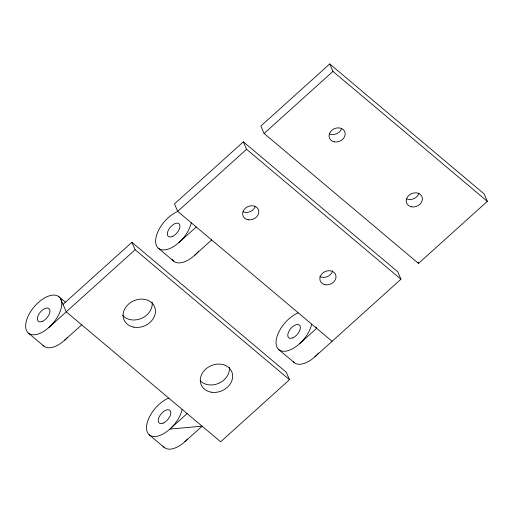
<?xml version="1.0" encoding="UTF-8"?>
<svg xmlns="http://www.w3.org/2000/svg" width="513" height="513" viewBox="0 0 513 513"><rect width="100%" height="100%" fill="white"/><g stroke="black" fill="none" stroke-linecap="round" stroke-linejoin="round"><path stroke-width="0.77" d="M63.035 304.382L131.899 242.303L286.286 372.252L289.505 379.697L220.641 441.776L66.254 311.827L60.887 299.425A23.739 12.504 -49.9 0 0 30.414 311.962A23.739 12.504 -49.9 0 0 39.706 333.444A23.739 12.504 -49.9 0 0 60.887 299.425M314.879 356.824L400.961 279.226L397.742 271.781L243.348 141.832L174.484 203.911L177.703 211.356L332.097 341.305M329.744 63.958L260.873 126.038L264.092 133.476L418.486 263.425L487.35 201.346L484.131 193.908L329.744 63.958L332.963 71.397L487.35 201.346M49.036 327.345L135.118 249.748L131.899 242.303M177.703 211.356L246.573 149.277L243.348 141.832M264.092 133.476L332.963 71.397M64.478 340.343L81.689 324.819M179.018 242.469L196.229 226.951M194.453 255.468L211.67 239.943M187.11 413.555L169.893 429.073L202.116 426.181L184.898 441.699M299.438 343.832L316.656 328.314L316.072 326.961M246.573 149.277L400.961 279.226M158.408 248.266L173.849 261.264M278.828 349.629L294.27 362.627M135.118 249.748L289.505 379.697M58.912 296.738L65.44 302.24M28.427 333.142L43.868 346.14M149.289 434.87L164.288 447.503M417.896 262.072L418.486 263.425M255.205 206.585A8.311 6.829 -23.4 0 1 243.091 211.786M332.616 270.838A8.311 6.829 -23.4 0 1 319.811 276.526M419.006 192.965A8.311 6.829 -23.4 0 1 406.777 198.929M341.6 128.705A8.311 6.829 -23.4 0 1 329.481 133.906M229.356 367.359A16.615 13.665 -23.4 0 1 219.032 383.192A16.615 13.665 -23.4 0 1 200.141 380.659M152.13 302.119A16.615 13.665 -23.4 0 1 141.729 318.265A16.615 13.665 -23.4 0 1 122.639 315.341M67.209 337.644A23.739 12.504 -49.9 0 1 42.945 345.211M182.121 409.432A23.739 12.504 -49.9 0 1 160.569 435.171A23.739 12.504 -49.9 0 1 146.936 423.911A23.739 12.504 -49.9 0 1 168.488 398.171M187.636 439.006A23.739 12.504 -49.9 0 1 162.967 446.028M191.24 222.828A23.739 12.504 -49.9 0 1 169.688 248.568A23.739 12.504 -49.9 0 1 156.055 237.307A23.739 12.504 -49.9 0 1 177.607 211.568M198.73 251.024A23.739 12.504 -49.9 0 1 172.176 259.206M318.65 352.976A23.739 12.504 -49.9 0 1 293.346 361.691M311.667 324.19A23.739 12.504 -49.9 0 1 290.114 349.93A23.739 12.504 -49.9 0 1 276.475 338.67A23.739 12.504 -49.9 0 1 298.034 312.924M248.221 219.782A8.311 6.829 -23.4 0 0 258.655 210.375A8.311 6.829 -23.4 0 0 245.329 208.252A8.311 6.829 -23.4 0 0 248.221 219.782M324.864 284.651A8.311 6.829 -23.4 0 0 335.951 275.84A8.311 6.829 -23.4 0 0 322.978 272.845A8.311 6.829 -23.4 0 0 324.864 284.651M411.253 206.771A8.311 6.829 -23.4 0 0 422.34 197.96A8.311 6.829 -23.4 0 0 409.368 194.972A8.311 6.829 -23.4 0 0 411.253 206.771M334.611 141.902A8.311 6.829 -23.4 0 0 345.044 132.495A8.311 6.829 -23.4 0 0 331.719 130.379A8.311 6.829 -23.4 0 0 334.611 141.902M133.746 327.14A16.615 13.665 -23.4 0 0 155.227 308.858A16.615 13.665 -23.4 0 0 128.878 303.824A16.615 13.665 -23.4 0 0 133.746 327.14M211.446 392.208A16.615 13.665 -23.4 0 0 232.318 373.387A16.615 13.665 -23.4 0 0 205.668 369.155A16.615 13.665 -23.4 0 0 211.446 392.208M42.284 321.42A8.311 4.373 -49.9 0 0 49.697 309.512A8.311 4.373 -49.9 0 0 39.026 313.898A8.311 4.373 -49.9 0 0 42.284 321.42M163.14 423.148A8.311 4.373 -49.9 0 0 170.553 411.24A8.311 4.373 -49.9 0 0 159.889 415.626A8.311 4.373 -49.9 0 0 163.14 423.148M172.259 236.544A8.311 4.373 -49.9 0 0 179.672 224.636A8.311 4.373 -49.9 0 0 169.008 229.022A8.311 4.373 -49.9 0 0 172.259 236.544M292.917 337.804A8.311 4.373 -49.9 0 0 300.022 325.838A8.311 4.373 -49.9 0 0 289.274 330.641A8.311 4.373 -49.9 0 0 292.917 337.804"/></g></svg>
